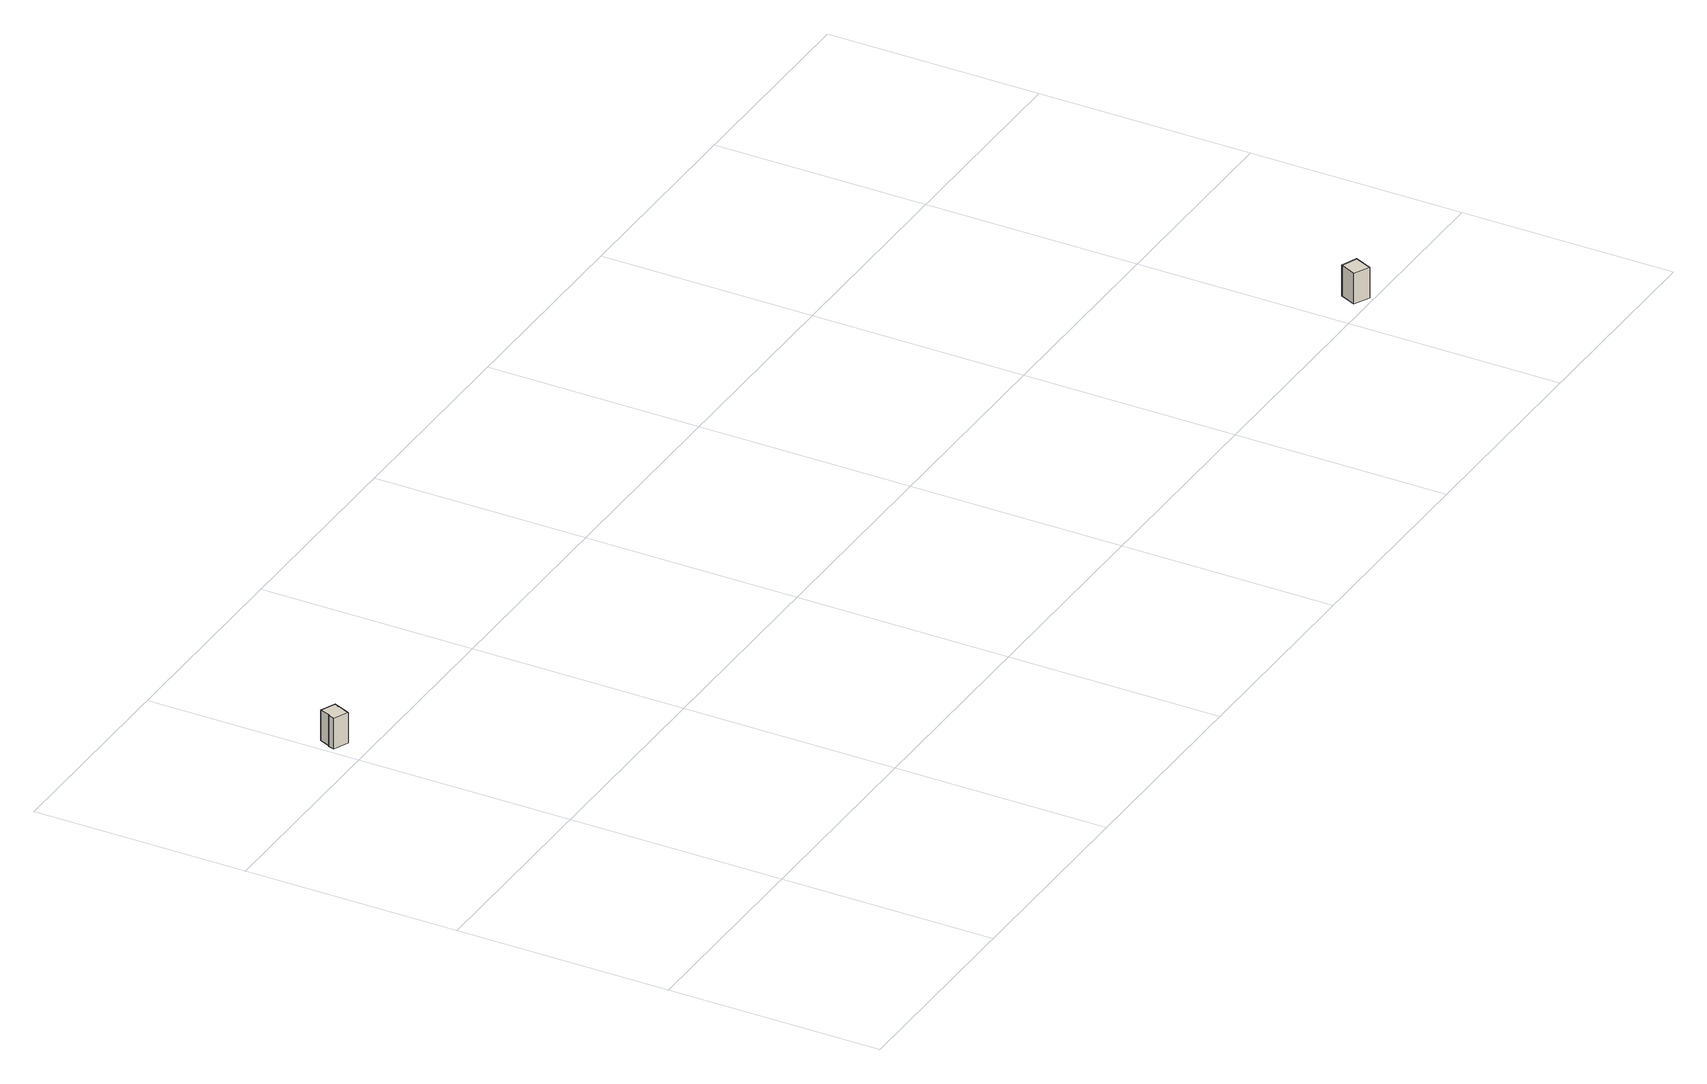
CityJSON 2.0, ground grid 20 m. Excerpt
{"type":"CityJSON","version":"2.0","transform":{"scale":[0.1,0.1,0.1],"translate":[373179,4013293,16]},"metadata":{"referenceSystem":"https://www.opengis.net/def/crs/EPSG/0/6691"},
"CityObjects":{
"building1":{"type":"Building","attributes":{"枝番":1,"利根川水系渡良瀬川洪水浸水想定区域（計画規模）.規模":"L1","利根川水系渡良瀬川洪水浸水想定区域（計画規模）.浸水ランク":"2","利根川水系渡良瀬川洪水浸水想定区域（計画規模）.浸水深":1.16,"利根川水系渡良瀬川洪水浸水想定区域（計画規模）.継続時間":7.1,"利根川水系渡良瀬川洪水浸水想定区域（想定最大規模）.規模":"L2","利根川水系渡良瀬川洪水浸水想定区域（想定最大規模）.浸水ランク":"2","利根川水系渡良瀬川洪水浸水想定区域（想定最大規模）.浸水深":1.97,"利根川水系渡良瀬川洪水浸水想定区域（想定最大規模）.継続時間":150.5,"利根川水系矢場川洪水浸水想定区域（想定最大規模）.規模":"L2","利根川水系矢場川洪水浸水想定区域（想定最大規模）.浸水ランク":"1","利根川水系矢場川洪水浸水想定区域（想定最大規模）.浸水深":0.31,"利根川水系多々良川洪水浸水想定区域（想定最大規模）.規模":"L2","利根川水系多々良川洪水浸水想定区域（想定最大規模）.浸水ランク":"1","利根川水系多々良川洪水浸水想定区域（想定最大規模）.浸水深":0.16,"利根川水系利根川洪水浸水想定区域（計画規模）.規模":"L1","利根川水系利根川洪水浸水想定区域（計画規模）.浸水ランク":"2","利根川水系利根川洪水浸水想定区域（計画規模）.浸水深":2.8,"利根川水系利根川洪水浸水想定区域（想定最大規模）.規模":"L2","利根川水系利根川洪水浸水想定区域（想定最大規模）.浸水ランク":"4","利根川水系利根川洪水浸水想定区域（想定最大規模）.浸水深":5.03,"BuildingDetails.prefecture":"10","BuildingDetails.city":"10207"},"geometry":[{"type":"Solid","lod":"1","boundaries":[[[[0,1,2,3,4,5,6,7]],[[6,8,9,7]],[[5,10,8,6]],[[4,11,10,5]],[[3,12,11,4]],[[2,13,12,3]],[[1,14,13,2]],[[0,15,14,1]],[[7,9,15,0]],[[8,10,11,12,13,14,15,9]]]]}]},
"building2":{"type":"Building","attributes":{"枝番":1,"利根川水系渡良瀬川洪水浸水想定区域（計画規模）.規模":"L1","利根川水系渡良瀬川洪水浸水想定区域（計画規模）.浸水ランク":"2","利根川水系渡良瀬川洪水浸水想定区域（計画規模）.浸水深":1.29,"利根川水系渡良瀬川洪水浸水想定区域（計画規模）.継続時間":7.8,"利根川水系渡良瀬川洪水浸水想定区域（想定最大規模）.規模":"L2","利根川水系渡良瀬川洪水浸水想定区域（想定最大規模）.浸水ランク":"2","利根川水系渡良瀬川洪水浸水想定区域（想定最大規模）.浸水深":2.06,"利根川水系渡良瀬川洪水浸水想定区域（想定最大規模）.継続時間":153.8,"利根川水系矢場川洪水浸水想定区域（想定最大規模）.規模":"L2","利根川水系矢場川洪水浸水想定区域（想定最大規模）.浸水ランク":"1","利根川水系矢場川洪水浸水想定区域（想定最大規模）.浸水深":0.4,"利根川水系多々良川洪水浸水想定区域（想定最大規模）.規模":"L2","利根川水系多々良川洪水浸水想定区域（想定最大規模）.浸水ランク":"1","利根川水系多々良川洪水浸水想定区域（想定最大規模）.浸水深":0.26,"利根川水系利根川洪水浸水想定区域（計画規模）.規模":"L1","利根川水系利根川洪水浸水想定区域（計画規模）.浸水ランク":"2","利根川水系利根川洪水浸水想定区域（計画規模）.浸水深":2.9,"利根川水系利根川洪水浸水想定区域（想定最大規模）.規模":"L2","利根川水系利根川洪水浸水想定区域（想定最大規模）.浸水ランク":"4","利根川水系利根川洪水浸水想定区域（想定最大規模）.浸水深":5.13,"BuildingDetails.prefecture":"10","BuildingDetails.city":"10207"},"geometry":[{"type":"Solid","lod":"1","boundaries":[[[[16,17,18,19]],[[18,20,21,19]],[[17,22,20,18]],[[16,23,22,17]],[[19,21,23,16]],[[20,22,23,21]]]]}]}
},
"vertices":[
[10,441,4],[24,435,4],[22,431,4],[22,430,4],[17,419,4],[3,425,4],[5,431,4],[6,431,4],[5,431,34],[6,431,34],[3,425,34],[17,419,34],[22,430,34],[22,431,34],[24,435,34],[10,441,34],
[1030,11,2],[1037,26,2],[1052,20,2],[1045,4,2],[1052,20,32],[1045,4,32],[1037,26,32],[1030,11,32]
]}
